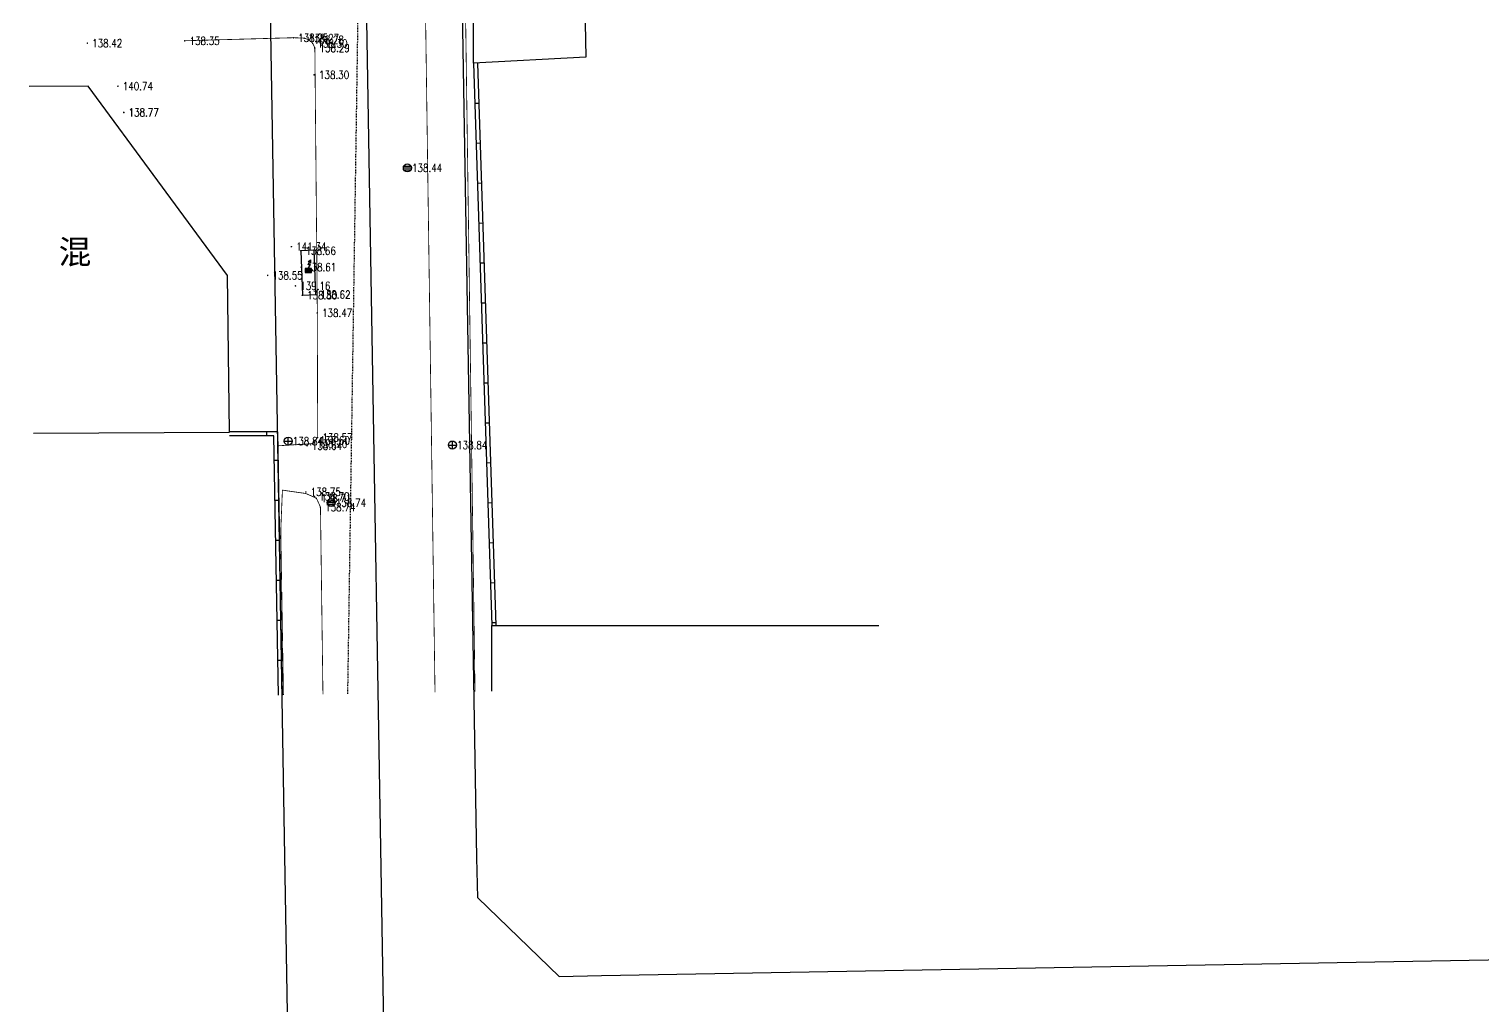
# Model space of a CAD drawing. Extents: x 529262 to 576451, y 2694391 to 2717535.
# Drawn here: x 563821.6 to 564003.3, y 2710019 to 2710141.1 of the extents above; entities that cross this region are included whole.
import ezdxf
from ezdxf.enums import TextEntityAlignment as Align
from ezdxf.xclip import XClip

# ---------------------------------------------------------------- set-up
doc = ezdxf.new("R2010")
doc.units = 0
doc.header["$XCLIPFRAME"] = 0
doc.linetypes.add('DASH', pattern=[0.35, 0.25, -0.1])
for name, color, linetype in [('COMPONENT', 8, 'Continuous'), ('DLSS', 4, 'Continuous'), ('GCD', 8, 'Continuous'), ('GXYZ', 8, 'Continuous'), ('JMD', 8, 'Continuous'), ('PP-COM', 7, 'Continuous'), ('RD-中线', 40, 'Continuous'), ('RD-红线', 7, 'Continuous'), ('新建水沟', 7, 'Continuous')]:
    doc.layers.add(name, color=color, linetype=linetype)
doc.styles.add('HZ', font='rs.shx', dxfattribs={"width": 0.8, "bigfont": 'hztxt.shx'})
doc.styles.add('宋体', font='', dxfattribs={"width": 0.75})
doc.styles.get('宋体').set_extended_font_data('SimSun')
doc.linetypes.add('536', pattern='A,9.4,[169,AAA.SHX,S=1,R=0,X=0,Y=0.15],0.6', length=10)

# ---------------------------------------------------------------- blocks, each defined once
blk = doc.blocks.new('A$C19FD0107')
at = {"layer": 'RD-中线', "color": 8, "linetype": 'Continuous', "flags": 128}
blk.add_lwpolyline([(-7114.57, 14662.94), (-7124.46, 15200.21, 0.000824), (-7124.48, 15201.2), (-7126.39, 15289.25, -0.001188), (-7126.42, 15290.68), (-7134.81, 15786.15, -0.001971), (-7134.84, 15788.51), (-7135.46, 15856.79, -0.007213), (-7135.41, 15865.44), (-7130.8, 16098.5)], format="xyb", dxfattribs=at)
at = {"layer": 'RD-红线', "color": 8, "linetype": 'Continuous', "flags": 128}
for points in [[(-7120.36, 15641.89), (-7120.45, 15646.9), (-7122.75, 15782.63)], [(-7138.55, 15298.5), (-7146.7, 15779.75), (-7146.73, 15781.26)], [(-7110.19, 15632.07), (-7104.87, 15632.16), (-6994.1, 15634.14), (-6991.6, 15634.18)]]:
    blk.add_lwpolyline(points, dxfattribs=at)
at = {"layer": 'RD-红线', "color": 8, "linetype": 'Continuous'}
blk.add_lwpolyline([(-7120.36, 15641.89), (-7110.19, 15632.07, 0.414485)], format="xyb", dxfattribs=at)
blk = doc.blocks.new('GC200')
at = {"linetype": 'Continuous', "const_width": 0.2, "flags": 128}
blk.add_lwpolyline([(-0.1, 0, 1), (0.1, 0, 1)], format="xyb", close=True, dxfattribs=at)
blk = doc.blocks.new('*U74')
at = {"linetype": 'Continuous'}
for points in [[(0.8, 1), (-0.8, 1), (0.8, 0)], [(-0.8, 0), (0.8, 0), (-0.8, 1)], [(0.8, 0), (-0.8, 0), (0, 0)]]:
    blk.add_solid(points, dxfattribs=at)
blk = doc.blocks.new('gc129')
at = {"linetype": 'Continuous', "flags": 128}
for points in [[(-0.8, 0), (0, 0), (0.8, 0), (0.8, 1), (-0.8, 1), (-0.8, 0)], [(-0.05, 2), (0.64, 3.2)], [(-0.05, 2.8), (0.64, 3.2)], [(0.58, 2), (-0.05, 2)], [(0, 1), (0.58, 2)], [(0.64, 2.4), (0.64, 3.2)]]:
    blk.add_lwpolyline(points, dxfattribs=at)
at = {"linetype": 'Continuous'}
blk.add_blockref('*U74', (0, 0), dxfattribs=at)
blk = doc.blocks.new('gcbj0103')
for p, q in [((-1, 0), (1, 0)), ((-0.9, 0.43), (0.9, 0.43)), ((-0.88, -0.47), (0.88, -0.47))]:
    blk.add_line(p, q)
blk.add_circle((0, 0), 1)
blk = doc.blocks.new('gcbj0102')
for p, q in [((-1, 0), (1, 0)), ((0, -1), (0, 1))]:
    blk.add_line(p, q)
blk.add_circle((0, 0), 1)

msp = doc.modelspace()

# ---------------------------------------------------------------- linework, layer by layer
at = {"layer": 'DLSS', "linetype": 'Continuous', "const_width": 0.1, "flags": 128}
for points in [[(563872.298, 2710058.194), (563870.743, 2710169.72), (563870.47, 2710172.561), (563870.594, 2710175.602), (563870.954, 2710179.447), (563872.468, 2710184.37), (563873.208, 2710186.362), (563874.309, 2710187.911), (563875.501, 2710190.283), (563877.983, 2710193.495), (563881.453, 2710196.314), (563884.269, 2710197.981), (563885.463, 2710198.371), (563888.762, 2710199.594), (563891.206, 2710200.115), (563894.33, 2710200.56), (563909.607, 2710201.095), (563926.668, 2710201.7)], [(563877.298, 2710058.285), (563875.74, 2710169.994), (563875.48, 2710172.699), (563875.584, 2710175.267), (563875.884, 2710178.469), (563877.205, 2710182.763), (563877.665, 2710184.003), (563878.605, 2710185.325), (563879.752, 2710187.607), (563881.585, 2710189.979), (563884.318, 2710192.2), (563886.343, 2710193.399), (563887.109, 2710193.649), (563890.16, 2710194.78), (563892.081, 2710195.189), (563894.771, 2710195.572), (563909.782, 2710196.098), (563926.708, 2710196.698)], [(563853.227, 2710083.478), (563853.022, 2710078.41), (563853.358, 2710057.85)], [(563853.227, 2710083.478), (563856.15, 2710083.055), (563857.477, 2710082.471), (563857.983, 2710081.356), (563858.294, 2710057.94)]]:
    msp.add_lwpolyline(points, dxfattribs=at)
at = {"layer": 'DLSS', "linetype": 'Continuous', "flags": 128}
msp.add_lwpolyline([(563841.034, 2710139.674, 0.1, 0.1, 0), (563854.608, 2710140.054, 0.1, 0.1, 0), (563855.958, 2710140.001, 0.1, 0.1, 0), (563856.546, 2710139.794, 0.1, 0.1, 0), (563857.019, 2710139.348, 0.1, 0.1, 0), (563857.283, 2710138.783, 0.1, 0.1, 0), (563857.59, 2710105.649, 0.1, 0.1, 0), (563857.633, 2710090.069, 0.1, 0.1, 0), (563857.297, 2710089.687, 0.1, 0.1, 0), (563856.98, 2710089.296, 0.1, 0.1, 0), (563852.688, 2710089.018, 0, 0, 0)], format="xyseb", dxfattribs=at)
at = {"layer": 'GXYZ', "linetype": '536', "flags": 128}
msp.add_lwpolyline([(563855.547, 2710113.418), (563855.723, 2710107.859), (563857.384, 2710107.94), (563857.208, 2710113.499)], close=True, dxfattribs=at)
at = {"layer": 'JMD', "linetype": 'Continuous'}
for p, q in [((563877.265, 2710131.872), (563877.764, 2710131.889)), ((563877.428, 2710126.875), (563877.928, 2710126.891)), ((563877.592, 2710121.878), (563878.092, 2710121.894)), ((563877.755, 2710116.88), (563878.255, 2710116.897)), ((563877.919, 2710111.883), (563878.419, 2710111.899)), ((563878.082, 2710106.886), (563878.582, 2710106.902)), ((563878.246, 2710101.888), (563878.746, 2710101.905)), ((563878.41, 2710096.891), (563878.909, 2710096.907)), ((563851.254, 2710090.772), (563851.255, 2710090.272)), ((563878.573, 2710091.894), (563879.073, 2710091.91)), ((563852.722, 2710087.178), (563852.222, 2710087.169)), ((563878.737, 2710086.896), (563879.236, 2710086.913)), ((563852.813, 2710082.179), (563852.313, 2710082.17)), ((563878.9, 2710081.899), (563879.4, 2710081.915)), ((563852.904, 2710077.18), (563852.404, 2710077.171)), ((563879.064, 2710076.902), (563879.564, 2710076.918)), ((563852.995, 2710072.181), (563852.495, 2710072.171)), ((563879.227, 2710071.904), (563879.727, 2710071.921)), ((563853.086, 2710067.181), (563852.586, 2710067.172)), ((563879.391, 2710066.907), (563879.891, 2710066.923)), ((563853.177, 2710062.182), (563852.677, 2710062.173))]:
    msp.add_line(p, q, dxfattribs=at)
msp.add_lwpolyline([(563877.101, 2710175.763), (563884.839, 2710188.335), (563896.042, 2710187.573), (563896.566, 2710177.668), (563890.501, 2710171.656), (563891.152, 2710137.62), (563877.101, 2710136.87)], close=True, dxfattribs=at)
at = {"layer": 'JMD', "linetype": 'Continuous', "flags": 128}
for points in [[(563877.101, 2710136.87), (563879.403, 2710066.54)], [(563877.601, 2710136.886), (563879.903, 2710066.556)], [(563822.135, 2710090.593), (563846.634, 2710090.745), (563846.361, 2710110.317), (563828.937, 2710133.975), (563821.568, 2710133.939)], [(563853.256, 2710057.849), (563852.656, 2710090.775), (563846.618, 2710090.761)], [(563852.756, 2710057.84), (563852.166, 2710090.274), (563846.62, 2710090.261)]]:
    msp.add_lwpolyline(points, dxfattribs=at)
at = {"layer": 'JMD', "linetype": 'Continuous'}
msp.add_lwpolyline([(563879.403, 2710058.323), (563879.403, 2710066.54), (563927.761, 2710066.54)], dxfattribs=at)
at = {"layer": '新建水沟', "color": 5, "linetype": 'DASH', "ltscale": 0.3}
msp.add_lwpolyline([(563863.916, 2710227.265), (563861.363, 2710057.996)], dxfattribs=at)

# ---------------------------------------------------------------- block references
at = {"layer": 'COMPONENT', "linetype": 'Continuous', "xscale": 0.5, "yscale": 0.5}
for name, p in [('gcbj0103', (563868.841, 2710123.78)), ('gcbj0102', (563853.948, 2710089.607)), ('gcbj0102', (563874.473, 2710089.119)), ('gcbj0103', (563859.317, 2710081.922))]:
    msp.add_blockref(name, p, dxfattribs=at)
at = {"layer": 'GCD', "color": 3, "linetype": 'Continuous'}
ref = msp.add_blockref('GC200', (563828.848, 2710139.369, 138.421), dxfattribs=dict(at, xscale=0.5, yscale=0.5, zscale=0.5))
ref.add_attrib('height', '138.42', dxfattribs={"linetype": 'Continuous', "height": 1, "style": 'HZ', "width": 0.8}).set_placement((563829.448, 2710139.369, 138.421), align=Align.MIDDLE_LEFT)
ref = msp.add_blockref('GC200', (563841.022, 2710139.658, 138.353), dxfattribs=dict(at, xscale=0.5, yscale=0.5, zscale=0.5))
ref.add_attrib('height', '138.35', dxfattribs={"linetype": 'Continuous', "height": 1, "style": 'HZ', "width": 0.8}).set_placement((563841.622, 2710139.658, 138.353), align=Align.MIDDLE_LEFT)
ref = msp.add_blockref('GC200', (563854.596, 2710140.038, 138.252), dxfattribs=dict(at, xscale=0.5, yscale=0.5, zscale=0.5))
ref.add_attrib('height', '138.25', dxfattribs={"linetype": 'Continuous', "height": 1, "style": 'HZ', "width": 0.8}).set_placement((563855.196, 2710140.038, 138.252), align=Align.MIDDLE_LEFT)
ref = msp.add_blockref('GC200', (563855.946, 2710139.985, 138.268), dxfattribs=dict(at, xscale=0.5, yscale=0.5, zscale=0.5))
ref.add_attrib('height', '138.27', dxfattribs={"linetype": 'Continuous', "height": 1, "style": 'HZ', "width": 0.8}).set_placement((563856.546, 2710139.985, 138.268), align=Align.MIDDLE_LEFT)
ref = msp.add_blockref('GC200', (563856.534, 2710139.778, 138.277), dxfattribs=dict(at, xscale=0.5, yscale=0.5, zscale=0.5))
ref.add_attrib('height', '138.28', dxfattribs={"linetype": 'Continuous', "height": 1, "style": 'HZ', "width": 0.8}).set_placement((563857.134, 2710139.778, 138.277), align=Align.MIDDLE_LEFT)
ref = msp.add_blockref('GC200', (563857.007, 2710139.332, 138.297), dxfattribs=dict(at, xscale=0.5, yscale=0.5, zscale=0.5))
ref.add_attrib('height', '138.30', dxfattribs={"linetype": 'Continuous', "height": 1, "style": 'HZ', "width": 0.8}).set_placement((563857.607, 2710139.332, 138.297), align=Align.MIDDLE_LEFT)
ref = msp.add_blockref('GC200', (563857.271, 2710138.767, 138.292), dxfattribs=dict(at, xscale=0.5, yscale=0.5, zscale=0.5))
ref.add_attrib('height', '138.29', dxfattribs={"linetype": 'Continuous', "height": 1, "style": 'HZ', "width": 0.8}).set_placement((563857.871, 2710138.767, 138.292), align=Align.MIDDLE_LEFT)
ref = msp.add_blockref('GC200', (563857.201, 2710135.41, 138.3), dxfattribs=dict(at, xscale=0.5, yscale=0.5, zscale=0.5))
ref.add_attrib('height', '138.30', dxfattribs={"linetype": 'Continuous', "height": 1, "style": 'HZ', "width": 0.8}).set_placement((563857.801, 2710135.41, 138.3), align=Align.MIDDLE_LEFT)
ref = msp.add_blockref('GC200', (563832.675, 2710133.992, 140.741), dxfattribs=dict(at, xscale=0.5, yscale=0.5, zscale=0.5))
ref.add_attrib('height', '140.74', dxfattribs={"linetype": 'Continuous', "height": 1, "style": 'HZ', "width": 0.8}).set_placement((563833.275, 2710133.992, 140.741), align=Align.MIDDLE_LEFT)
ref = msp.add_blockref('GC200', (563833.396, 2710130.714, 138.765), dxfattribs=dict(at, xscale=0.5, yscale=0.5, zscale=0.5))
ref.add_attrib('height', '138.77', dxfattribs={"linetype": 'Continuous', "height": 1, "style": 'HZ', "width": 0.8}).set_placement((563833.996, 2710130.714, 138.765), align=Align.MIDDLE_LEFT)
ref = msp.add_blockref('GC200', (563833.415, 2710130.702, 138.765), dxfattribs=dict(at, xscale=0.5, yscale=0.5, zscale=0.5))
ref.add_attrib('height', '138.77', dxfattribs={"linetype": 'Continuous', "height": 1, "style": 'HZ', "width": 0.8}).set_placement((563834.015, 2710130.702, 138.765), align=Align.MIDDLE_LEFT)
ref = msp.add_blockref('GC200', (563868.825, 2710123.764, 138.436), dxfattribs=dict(at, xscale=0.5, yscale=0.5, zscale=0.5))
ref.add_attrib('height', '138.44', dxfattribs={"linetype": 'Continuous', "height": 1, "style": 'HZ', "width": 0.8}).set_placement((563869.425, 2710123.764, 138.436), align=Align.MIDDLE_LEFT)
ref = msp.add_blockref('GC200', (563854.355, 2710113.924, 141.337), dxfattribs=dict(at, xscale=0.5, yscale=0.5, zscale=0.5))
ref.add_attrib('height', '141.34', dxfattribs={"linetype": 'Continuous', "height": 1, "style": 'HZ', "width": 0.8}).set_placement((563854.955, 2710113.924, 141.337), align=Align.MIDDLE_LEFT)
ref = msp.add_blockref('GC200', (563855.535, 2710113.402, 138.66), dxfattribs=dict(at, xscale=0.5, yscale=0.5, zscale=0.5))
ref.add_attrib('height', '138.66', dxfattribs={"linetype": 'Continuous', "height": 1, "style": 'HZ', "width": 0.8}).set_placement((563856.135, 2710113.402, 138.66), align=Align.MIDDLE_LEFT)
ref = msp.add_blockref('GC200', (563851.38, 2710110.332, 138.549), dxfattribs=dict(at, xscale=0.5, yscale=0.5, zscale=0.5))
ref.add_attrib('height', '138.55', dxfattribs={"linetype": 'Continuous', "height": 1, "style": 'HZ', "width": 0.8}).set_placement((563851.98, 2710110.332, 138.549), align=Align.MIDDLE_LEFT)
ref = msp.add_blockref('GC200', (563855.582, 2710111.358, 138.607), dxfattribs=dict(at, xscale=0.5, yscale=0.5, zscale=0.5))
ref.add_attrib('height', '138.61', dxfattribs={"linetype": 'Continuous', "height": 1, "style": 'HZ', "width": 0.8}).set_placement((563856.182, 2710111.358, 138.607), align=Align.MIDDLE_LEFT)
ref = msp.add_blockref('GC200', (563854.857, 2710109.02, 139.162), dxfattribs=dict(at, xscale=0.5, yscale=0.5, zscale=0.5))
ref.add_attrib('height', '139.16', dxfattribs={"linetype": 'Continuous', "height": 1, "style": 'HZ', "width": 0.8}).set_placement((563855.457, 2710109.02, 139.162), align=Align.MIDDLE_LEFT)
ref = msp.add_blockref('GC200', (563855.711, 2710107.843, 138.804), dxfattribs=dict(at, xscale=0.5, yscale=0.5, zscale=0.5))
ref.add_attrib('height', '138.80', dxfattribs={"linetype": 'Continuous', "height": 1, "style": 'HZ', "width": 0.8}).set_placement((563856.311, 2710107.843, 138.804), align=Align.MIDDLE_LEFT)
ref = msp.add_blockref('GC200', (563857.372, 2710107.924, 138.622), dxfattribs=dict(at, xscale=0.5, yscale=0.5, zscale=0.5))
ref.add_attrib('height', '138.62', dxfattribs={"linetype": 'Continuous', "height": 1, "style": 'HZ', "width": 0.8}).set_placement((563857.972, 2710107.924, 138.622), align=Align.MIDDLE_LEFT)
ref = msp.add_blockref('GC200', (563857.578, 2710105.633, 138.469), dxfattribs=dict(at, xscale=0.5, yscale=0.5, zscale=0.5))
ref.add_attrib('height', '138.47', dxfattribs={"linetype": 'Continuous', "height": 1, "style": 'HZ', "width": 0.8}).set_placement((563858.178, 2710105.633, 138.469), align=Align.MIDDLE_LEFT)
ref = msp.add_blockref('GC200', (563857.621, 2710090.053, 138.572), dxfattribs=dict(at, xscale=0.5, yscale=0.5, zscale=0.5))
ref.add_attrib('height', '138.57', dxfattribs={"linetype": 'Continuous', "height": 1, "style": 'HZ', "width": 0.8}).set_placement((563858.221, 2710090.053, 138.572), align=Align.MIDDLE_LEFT)
ref = msp.add_blockref('GC200', (563853.926, 2710089.601, 138.841), dxfattribs=dict(at, xscale=0.5, yscale=0.5, zscale=0.5))
ref.add_attrib('height', '138.84', dxfattribs={"linetype": 'Continuous', "height": 1, "style": 'HZ', "width": 0.8}).set_placement((563854.526, 2710089.601, 138.841), align=Align.MIDDLE_LEFT)
ref = msp.add_blockref('GC200', (563856.307, 2710089.032, 138.641), dxfattribs=dict(at, xscale=0.5, yscale=0.5, zscale=0.5))
ref.add_attrib('height', '138.64', dxfattribs={"linetype": 'Continuous', "height": 1, "style": 'HZ', "width": 0.8}).set_placement((563856.907, 2710089.032, 138.641), align=Align.MIDDLE_LEFT)
ref = msp.add_blockref('GC200', (563856.968, 2710089.28, 138.703), dxfattribs=dict(at, xscale=0.5, yscale=0.5, zscale=0.5))
ref.add_attrib('height', '138.70', dxfattribs={"linetype": 'Continuous', "height": 1, "style": 'HZ', "width": 0.8}).set_placement((563857.568, 2710089.28, 138.703), align=Align.MIDDLE_LEFT)
ref = msp.add_blockref('GC200', (563857.285, 2710089.671, 138.597), dxfattribs=dict(at, xscale=0.5, yscale=0.5, zscale=0.5))
ref.add_attrib('height', '138.60', dxfattribs={"linetype": 'Continuous', "height": 1, "style": 'HZ', "width": 0.8}).set_placement((563857.885, 2710089.671, 138.597), align=Align.MIDDLE_LEFT)
ref = msp.add_blockref('GC200', (563874.46, 2710089.099, 138.84), dxfattribs=dict(at, xscale=0.5, yscale=0.5, zscale=0.5))
ref.add_attrib('height', '138.84', dxfattribs={"linetype": 'Continuous', "height": 1, "style": 'HZ', "width": 0.8}).set_placement((563875.06, 2710089.099, 138.84), align=Align.MIDDLE_LEFT)
ref = msp.add_blockref('GC200', (563856.153, 2710083.245, 138.749), dxfattribs=dict(at, xscale=0.5, yscale=0.5, zscale=0.5))
ref.add_attrib('height', '138.75', dxfattribs={"linetype": 'Continuous', "height": 1, "style": 'HZ', "width": 0.8}).set_placement((563856.753, 2710083.245, 138.749), align=Align.MIDDLE_LEFT)
ref = msp.add_blockref('GC200', (563857.232, 2710082.69, 138.703), dxfattribs=dict(at, xscale=0.5, yscale=0.5, zscale=0.5))
ref.add_attrib('height', '138.70', dxfattribs={"linetype": 'Continuous', "height": 1, "style": 'HZ', "width": 0.8}).set_placement((563857.832, 2710082.69, 138.703), align=Align.MIDDLE_LEFT)
ref = msp.add_blockref('GC200', (563857.465, 2710082.455, 138.709), dxfattribs=dict(at, xscale=0.5, yscale=0.5, zscale=0.5))
ref.add_attrib('height', '138.71', dxfattribs={"linetype": 'Continuous', "height": 1, "style": 'HZ', "width": 0.8}).set_placement((563858.065, 2710082.455, 138.709), align=Align.MIDDLE_LEFT)
ref = msp.add_blockref('GC200', (563857.971, 2710081.34, 138.74), dxfattribs=dict(at, xscale=0.5, yscale=0.5, zscale=0.5))
ref.add_attrib('height', '138.74', dxfattribs={"linetype": 'Continuous', "height": 1, "style": 'HZ', "width": 0.8}).set_placement((563858.571, 2710081.34, 138.74), align=Align.MIDDLE_LEFT)
ref = msp.add_blockref('GC200', (563859.305, 2710081.905, 138.742), dxfattribs=dict(at, xscale=0.5, yscale=0.5, zscale=0.5))
ref.add_attrib('height', '138.74', dxfattribs={"linetype": 'Continuous', "height": 1, "style": 'HZ', "width": 0.8}).set_placement((563859.905, 2710081.905, 138.742), align=Align.MIDDLE_LEFT)
at = {"layer": 'GXYZ', "linetype": 'Continuous', "xscale": 0.5, "yscale": 0.5}
msp.add_blockref('gc129', (563856.465, 2710110.679), dxfattribs=at)
at = {"layer": 'PP-COM'}
ref = msp.add_blockref('A$C19FD0107', (570997.993, 2694390.603), dxfattribs=at)
XClip(ref).set_block_clipping_path([(-9366.4383134884, 14428.6043910822), (-3328.4480743363, 17452.7484863754)])

# ---------------------------------------------------------------- texts
at = {"layer": 'JMD', "linetype": 'Continuous', "style": '宋体'}
msp.add_text('混', height=3, dxfattribs=at).set_placement((563829.343, 2710113.276), align=Align.MIDDLE_RIGHT)

doc.saveas('drawing.dxf')
